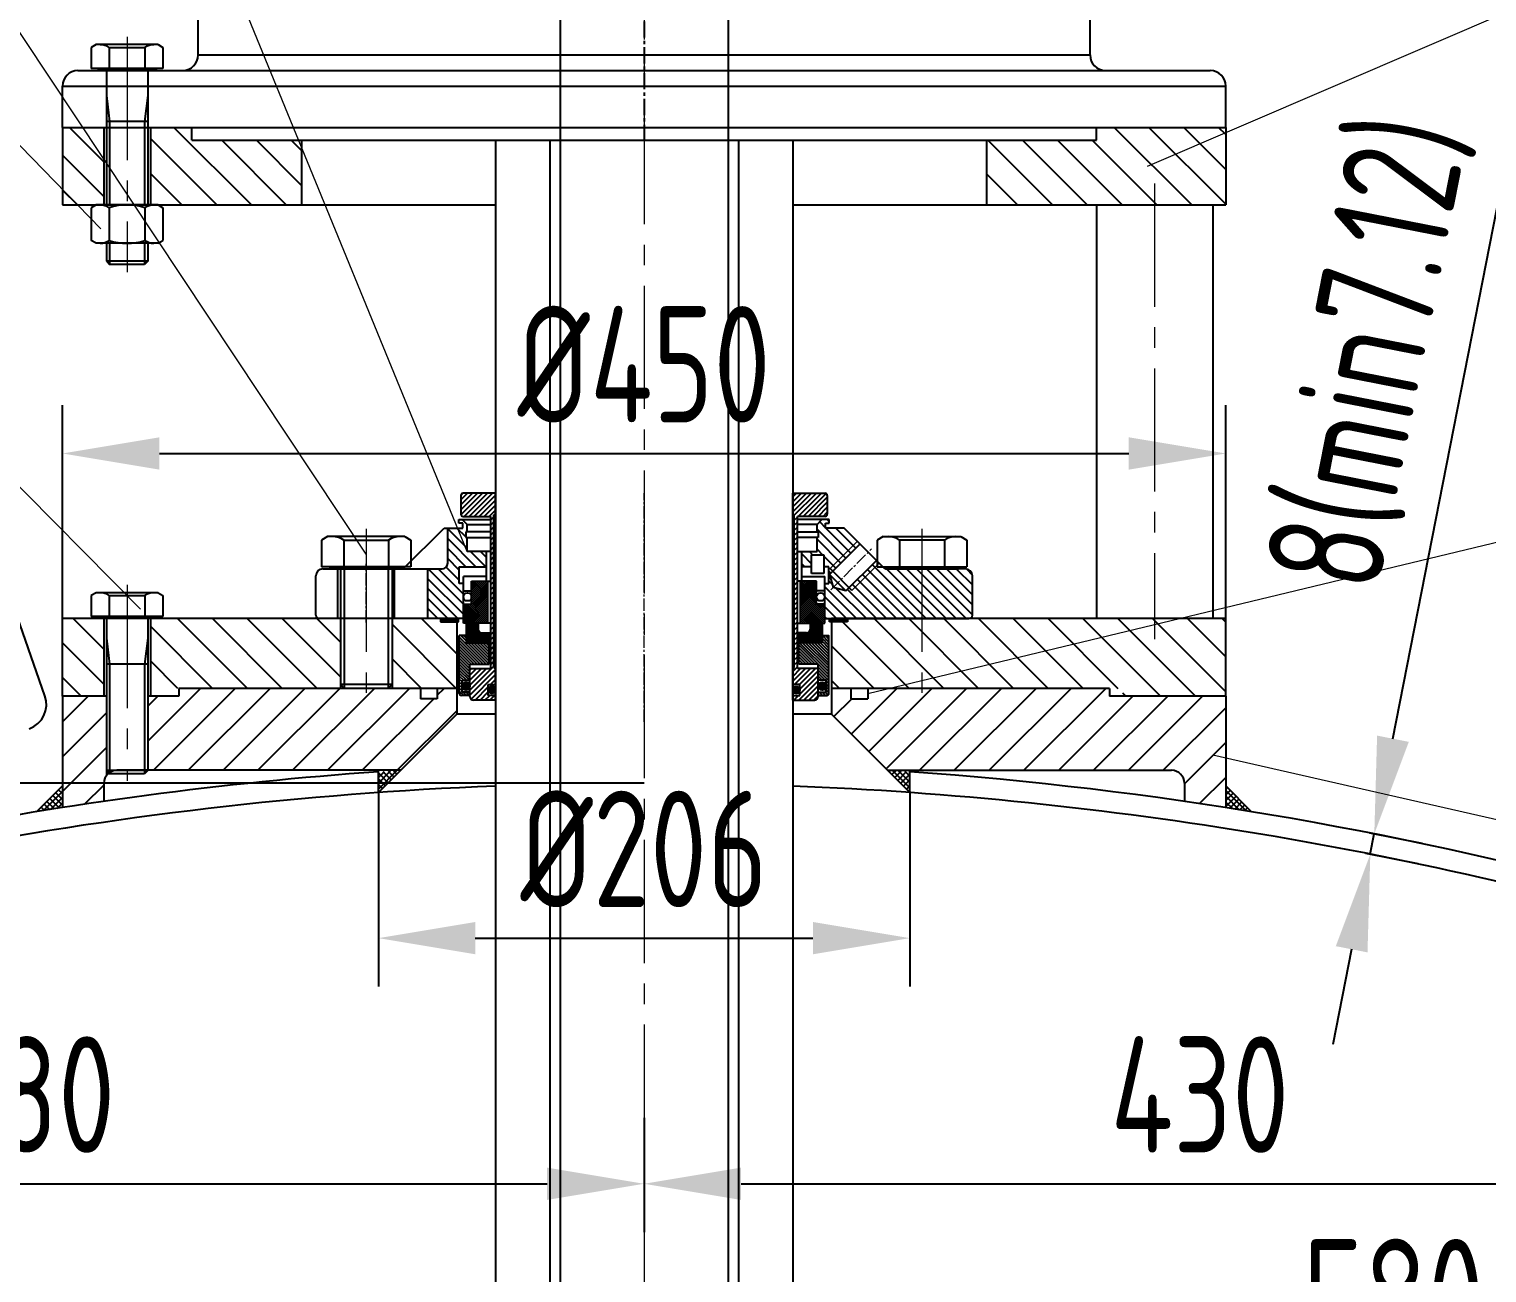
# Model space of a CAD drawing. Header units: inches. Extents: x -375 to 8535, y -477 to 12465.
# Drawn here: x 1586 to 2150, y 10341 to 10822 of the extents above; entities that cross this region are included whole.
import ezdxf

# ---------------------------------------------------------------- set-up
doc = ezdxf.new("R2010")
doc.units = ezdxf.units.IN
doc.header["$LTSCALE"] = 5
doc.linetypes.add('CENTER', pattern=[2, 1.25, -0.25, 0.25, -0.25])
doc.linetypes.add('CENTER2', pattern=[28.575, 19.05, -3.175, 3.175, -3.175])
for name, color, linetype in [('1轮廓实线层', 7, 'Continuous'), ('2细线层', 4, 'Continuous'), ('3尺寸线', 3, 'Continuous'), ('5剖面线层', 2, 'Continuous'), ('6文字层', 3, 'Continuous')]:
    doc.layers.add(name, color=color, linetype=linetype)
for name, color, linetype, lineweight in [('图层1', 1, 'CENTER2', 13), ('图层4', 3, 'Continuous', 13), ('图层5', 4, 'Continuous', 15)]:
    doc.layers.add(name, color=color, linetype=linetype, lineweight=lineweight)
doc.styles.add('HC_TEXTSTYLE', font='isocp', dxfattribs={"width": 0.667, "bigfont": 'hzfs'})
doc.styles.add('PC_TEXTSTYLE', font='isocp.shx', dxfattribs={"width": 0.8, "bigfont": 'hzfs.shx'})
doc.dimstyles.new('TH_GBDIM', dxfattribs={"dimscale": 15, "dimtxt": 3, "dimasz": 2.5, "dimexe": 1.25, "dimexo": 0, "dimgap": 0.8, "dimtad": 1, "dimdec": 0, "dimzin": 0, "dimdsep": 46, "dimtxsty": 'PC_TEXTSTYLE', "dimcen": 2.5, "dimclrd": 256, "dimclre": 256, "dimclrt": 3, "dimadec": 0, "dimazin": 0, "dimtfac": 0.714286, "dimtdec": 0, "dimtmove": 0, "dimatfit": 3, "dimfxl": 0, "dimtzin": 0, "dimlwd": -1, "dimlwe": -1, "dimarcsym": 0})
pattern_1 = [(135, (-22.138, 1186.929), (-6.735192, -6.735192), [])]
pattern_2 = [(45, (-22.1376, 1186.9291), (-1.12253202, 1.12253202), []), (135, (-22.1376, 1186.9291), (-1.12253202, -1.12253202), [])]

# ---------------------------------------------------------------- blocks, each defined once
blk = doc.blocks.new('*D1691')
at = {"layer": '1轮廓实线层', "color": 3}
for p, q in [((1824.2, 10530.07), (740.36, 10530.07)), ((759.11, 10492.57), (759.11, 10286.6)), ((1091.2, 10249.1), (740.36, 10249.1))]:
    blk.add_line(p, q, dxfattribs=at)
for points in [[(765.36, 10492.57), (752.86, 10492.57), (759.11, 10530.07)], [(752.86, 10286.6), (765.36, 10286.6), (759.11, 10249.1)]]:
    blk.add_solid(points, dxfattribs=at)
at = {"layer": 'Defpoints', "color": 0}
for p in [(1824.2, 10530.07), (759.11, 10249.1), (1091.2, 10249.1)]:
    blk.add_point(p, dxfattribs=at)
at = {"layer": '1轮廓实线层', "color": 3, "insert": (724.61, 10389.58), "char_height": 45, "attachment_point": 5, "rotation": 90, "style": 'PC_TEXTSTYLE'}
blk.add_mtext('281', dxfattribs=at)
blk = doc.blocks.new('*D1701')
at = {"layer": '2细线层', "color": 3}
for p, q in [((1344.2, 10434.22), (1344.2, 10356.34)), ((1824.2, 10400.65), (1824.2, 10356.34)), ((1381.7, 10375.09), (1786.7, 10375.09))]:
    blk.add_line(p, q, dxfattribs=at)
for points in [[(1381.7, 10381.34), (1381.7, 10368.84), (1344.2, 10375.09)], [(1786.7, 10368.84), (1786.7, 10381.34), (1824.2, 10375.09)]]:
    blk.add_solid(points, dxfattribs=at)
at = {"layer": 'Defpoints', "color": 0}
for p in [(1344.2, 10434.22), (1824.2, 10400.65), (1824.2, 10375.09)]:
    blk.add_point(p, dxfattribs=at)
at = {"layer": '2细线层', "color": 3, "insert": (1584.2, 10409.59), "char_height": 45, "attachment_point": 5, "style": 'PC_TEXTSTYLE'}
blk.add_mtext('480', dxfattribs=at)
blk = doc.blocks.new('*D1716')
at = {"layer": '1轮廓实线层', "color": 3}
for p, q in [((1721.41, 10526.42), (1721.41, 10451.36)), ((1926.99, 10526.42), (1926.99, 10451.36)), ((1758.91, 10470.11), (1889.49, 10470.11))]:
    blk.add_line(p, q, dxfattribs=at)
for points in [[(1758.91, 10476.36), (1758.91, 10463.86), (1721.41, 10470.11)], [(1889.49, 10463.86), (1889.49, 10476.36), (1926.99, 10470.11)]]:
    blk.add_solid(points, dxfattribs=at)
at = {"layer": 'Defpoints', "color": 0}
for p in [(1721.41, 10526.42), (1926.99, 10526.42), (1926.99, 10470.11)]:
    blk.add_point(p, dxfattribs=at)
at = {"layer": '1轮廓实线层', "color": 3, "insert": (1824.2, 10504.61), "char_height": 45, "attachment_point": 5, "style": 'PC_TEXTSTYLE'}
blk.add_mtext('%%C206', dxfattribs=at)
blk = doc.blocks.new('*D1717')
at = {"layer": '1轮廓实线层', "color": 3}
for p, q in [((1599.2, 10593.72), (1599.2, 10676.33)), ((2049.2, 10593.72), (2049.2, 10676.33)), ((1636.7, 10657.58), (2011.7, 10657.58))]:
    blk.add_line(p, q, dxfattribs=at)
for points in [[(1636.7, 10663.83), (1636.7, 10651.33), (1599.2, 10657.58)], [(2011.7, 10651.33), (2011.7, 10663.83), (2049.2, 10657.58)]]:
    blk.add_solid(points, dxfattribs=at)
at = {"layer": 'Defpoints', "color": 0}
for p in [(2049.2, 10657.58), (1599.2, 10593.72), (2049.2, 10593.72)]:
    blk.add_point(p, dxfattribs=at)
at = {"layer": '1轮廓实线层', "color": 3, "insert": (1824.2, 10692.08), "char_height": 45, "attachment_point": 5, "style": 'PC_TEXTSTYLE'}
blk.add_mtext('%%C450', dxfattribs=at)
blk = doc.blocks.new('*D1728')
at = {"layer": '1轮廓实线层', "color": 3}
for p, q in [((1824.2, 11560.72), (2945.1, 11560.72)), ((2926.35, 11523.22), (2926.35, 6264.8)), ((2687.2, 6227.3), (2945.1, 6227.3))]:
    blk.add_line(p, q, dxfattribs=at)
for points in [[(2932.6, 11523.22), (2920.1, 11523.22), (2926.35, 11560.72)], [(2920.1, 6264.8), (2932.6, 6264.8), (2926.35, 6227.3)]]:
    blk.add_solid(points, dxfattribs=at)
at = {"layer": 'Defpoints', "color": 0}
for p in [(1824.2, 11560.72), (2687.2, 6227.3), (2926.35, 6227.3)]:
    blk.add_point(p, dxfattribs=at)
at = {"layer": '1轮廓实线层', "color": 3, "insert": (2896.35, 8762.47), "char_height": 45, "attachment_point": 5, "rotation": 90, "style": 'PC_TEXTSTYLE'}
blk.add_mtext('～5335', dxfattribs=at)
blk = doc.blocks.new('*D1741')
at = {"layer": '1轮廓实线层', "color": 3}
for p, q in [((1824.2, 10307.16), (1824.2, 10277.97)), ((2404.2, 10307.16), (2404.2, 10277.97)), ((1861.7, 10296.72), (2366.7, 10296.72))]:
    blk.add_line(p, q, dxfattribs=at)
for points in [[(1861.7, 10302.97), (1861.7, 10290.47), (1824.2, 10296.72)], [(2366.7, 10290.47), (2366.7, 10302.97), (2404.2, 10296.72)]]:
    blk.add_solid(points, dxfattribs=at)
at = {"layer": 'Defpoints', "color": 0}
for p in [(1824.2, 10307.16), (2404.2, 10307.16), (2404.2, 10296.72)]:
    blk.add_point(p, dxfattribs=at)
at = {"layer": '1轮廓实线层', "color": 3, "insert": (2114.2, 10331.22), "char_height": 45, "attachment_point": 5, "style": 'PC_TEXTSTYLE'}
blk.add_mtext('580', dxfattribs=at)
blk = doc.blocks.new('*D1742')
at = {"layer": '1轮廓实线层', "color": 3}
for p, q in [((1824.2, 10400.65), (1824.2, 10356.34)), ((2254.2, 10388.3), (2254.2, 10356.34)), ((1861.7, 10375.09), (2216.7, 10375.09))]:
    blk.add_line(p, q, dxfattribs=at)
for points in [[(1861.7, 10381.34), (1861.7, 10368.84), (1824.2, 10375.09)], [(2216.7, 10368.84), (2216.7, 10381.34), (2254.2, 10375.09)]]:
    blk.add_solid(points, dxfattribs=at)
at = {"layer": 'Defpoints', "color": 0}
for p in [(1824.2, 10400.65), (2254.2, 10388.3), (2254.2, 10375.09)]:
    blk.add_point(p, dxfattribs=at)
at = {"layer": '1轮廓实线层', "color": 3, "insert": (2039.2, 10409.59), "char_height": 45, "attachment_point": 5, "style": 'PC_TEXTSTYLE'}
blk.add_mtext('430', dxfattribs=at)
blk = doc.blocks.new('115')
at = {"layer": '3尺寸线'}
h = blk.add_hatch(dxfattribs=at)
h.set_pattern_fill('ANSI37', color=256, scale=0.099267, angle=180, style=0)
h.set_pattern_definition([(135, (37826.48268, -4986.25398), (0.2228607343, 0.2228607343), []), (45, (37826.48268, -4986.25398), (0.2228607343, -0.2228607343), [])])
h.paths.add_polyline_path([(-9594.53, 5632.5, -1), (-9591.46, 5632.5, -1)])
h = blk.add_hatch(dxfattribs=at)
h.set_pattern_fill('ANSI37', color=256, scale=0.099267, style=0)
h.set_pattern_definition([(45, (-56874.66218, -4986.25398), (-0.2228607343, 0.2228607343), []), (135, (-56874.66218, -4986.25398), (-0.2228607343, -0.2228607343), [])])
h.paths.add_polyline_path([(-9453.65, 5632.5, 1), (-9456.72, 5632.5, 1)])
h = blk.add_hatch(dxfattribs=at)
h.set_pattern_fill('ANSI37', color=256, scale=0.099267, angle=180, style=0)
h.set_pattern_definition([(135, (37829.16338, -4986.25398), (0.2228607343, 0.2228607343), []), (45, (37829.16338, -4986.25398), (0.2228607343, -0.2228607343), [])])
h.paths.add_polyline_path([(-9584.36, 5631.03, -1), (-9581.59, 5631.03, -1)])
h = blk.add_hatch(dxfattribs=at)
h.set_pattern_fill('ANSI37', color=256, scale=0.099267, style=0)
h.set_pattern_definition([(45, (-56877.34288, -4986.25398), (-0.2228607343, 0.2228607343), []), (135, (-56877.34288, -4986.25398), (-0.2228607343, -0.2228607343), [])])
h.paths.add_polyline_path([(-9463.82, 5631.03, 1), (-9466.59, 5631.03, 1)])
at = {"layer": '5剖面线层'}
h = blk.add_hatch(dxfattribs=at)
h.set_pattern_fill('ANSI31', color=256, scale=0.4293, style=0)
h.paths.add_polyline_path([(-9581.59, 5707.12), (-9594.12, 5707.12, 0.414214), (-9594.94, 5706.3), (-9594.94, 5698.97, 0.414214), (-9594.12, 5698.15), (-9583.39, 5698.15), (-9583.39, 5696.91), (-9583.39, 5695.03), (-9583.39, 5692.15), (-9583.39, 5689.95), (-9583.39, 5684.54), (-9583.39, 5673.13), (-9583.39, 5656.89), (-9583.39, 5653.15), (-9583.39, 5649.32), (-9583.39, 5639.27), (-9591.46, 5639.27), (-9591.46, 5634.77), (-9591.46, 5632.5), (-9591.46, 5630.23), (-9591.46, 5628.89), (-9591.46, 5628.49, 0.414214), (-9590.09, 5627.12), (-9581.59, 5627.12), (-9581.59, 5628.93), (-9584.36, 5628.93), (-9584.36, 5631.03), (-9584.36, 5633.13), (-9581.59, 5633.13), (-9581.59, 5639.33), (-9582.2, 5639.72), (-9582.2, 5698.63), (-9581.59, 5699.03)])
h.paths.add_polyline_path([(-9466.59, 5699.03), (-9465.98, 5698.63), (-9465.98, 5639.72), (-9466.59, 5639.33), (-9466.59, 5633.13), (-9463.82, 5633.13), (-9463.82, 5631.03), (-9463.82, 5628.93), (-9466.59, 5628.93), (-9466.59, 5627.12), (-9458.09, 5627.12, 0.414214), (-9456.72, 5628.49), (-9456.72, 5628.89), (-9456.72, 5630.23), (-9456.72, 5632.5), (-9456.72, 5634.77), (-9456.72, 5639.27), (-9464.79, 5639.27), (-9464.79, 5649.32), (-9464.79, 5653.15), (-9464.79, 5656.89), (-9464.79, 5673.13), (-9464.79, 5684.54), (-9464.79, 5689.95), (-9464.79, 5692.15), (-9464.79, 5695.03), (-9464.79, 5696.91), (-9464.79, 5698.15), (-9454.06, 5698.15, 0.414214), (-9453.24, 5698.97), (-9453.24, 5706.3, 0.414214), (-9454.06, 5707.12), (-9466.59, 5707.12)])
h = blk.add_hatch(dxfattribs=at)
h.set_pattern_fill('ANSI31', color=256, scale=0.8587, angle=90, style=0)
h.paths.add_polyline_path([(-9592.58, 5693.67), (-9594.27, 5693.67), (-9600.07, 5693.67), (-9600.07, 5680.06, -0.414214), (-9602.26, 5677.87), (-9607.72, 5677.87), (-9607.72, 5658.64), (-9602.8, 5658.64), (-9595.87, 5658.64), (-9593.98, 5658.64), (-9593.98, 5664.27), (-9593.98, 5667.01), (-9593.98, 5669.36), (-9593.98, 5672.26), (-9595.59, 5672.26), (-9595.59, 5678.65), (-9585.11, 5678.65), (-9585.11, 5684.54), (-9592.58, 5684.54), (-9592.58, 5689.95), (-9593.02, 5689.95), (-9593.02, 5692.15), (-9592.58, 5692.15)])
h.paths.add_polyline_path([(-9398.46, 5658.64, 0.414214), (-9397.09, 5660.01), (-9397.09, 5675.13, 0.414214), (-9399.83, 5677.87), (-9430.91, 5677.87), (-9433.13, 5680.09), (-9443.68, 5669.55), (-9444.73, 5670.6), (-9446, 5669.32), (-9451.01, 5670.66), (-9452.36, 5675.67), (-9451.08, 5676.95), (-9452.13, 5678), (-9441.59, 5688.55), (-9446.71, 5693.67), (-9453.91, 5693.67), (-9453.91, 5695.57), (-9452.47, 5695.57), (-9452.47, 5696.91), (-9455.29, 5696.91), (-9457.17, 5695.03), (-9457.17, 5692.15), (-9456.73, 5692.15), (-9456.73, 5689.95), (-9457.17, 5689.95), (-9457.17, 5684.54), (-9463.07, 5684.54), (-9463.07, 5678.65), (-9459.27, 5678.65), (-9459.27, 5683.35), (-9454.5, 5683.35), (-9454.5, 5678.65), (-9452.59, 5678.65), (-9452.59, 5672.26), (-9454.2, 5672.26), (-9454.2, 5669.36), (-9454.2, 5667.01), (-9454.2, 5664.27), (-9454.2, 5658.64), (-9452.31, 5658.64), (-9445.38, 5658.64)])
h.paths.add_polyline_path([(-9444.73, 5670.6), (-9443.68, 5669.55), (-9433.13, 5680.09), (-9434.18, 5681.14)])
h.paths.add_polyline_path([(-9441.59, 5688.55), (-9452.13, 5678), (-9451.08, 5676.95), (-9440.54, 5687.5)])
h = blk.add_hatch(dxfattribs=at)
h.set_pattern_fill('ANSI31', color=256, scale=0.2576, angle=90, style=0)
h.paths.add_polyline_path([(-9594.53, 5632.5), (-9594.53, 5634.77), (-9591.46, 5634.77), (-9591.46, 5639.27), (-9591.46, 5641.03), (-9583.98, 5641.03), (-9583.98, 5649.32), (-9592.98, 5649.32), (-9592.98, 5652.05), (-9595.59, 5652.05), (-9595.59, 5629.71, 0.414214), (-9594.77, 5628.89), (-9591.46, 5628.89), (-9591.46, 5630.23), (-9594.53, 5630.23)])
h.paths.add_polyline_path([(-9456.72, 5628.89), (-9453.41, 5628.89, 0.414214), (-9452.59, 5629.71), (-9452.59, 5652.05), (-9455.2, 5652.05), (-9455.2, 5649.32), (-9464.2, 5649.32), (-9464.2, 5641.03), (-9456.72, 5641.03), (-9456.72, 5639.27), (-9456.72, 5634.77), (-9453.65, 5634.77), (-9453.65, 5632.5), (-9453.65, 5630.23), (-9456.72, 5630.23)])
at = {"layer": '图层4', "ltscale": 0.5}
h = blk.add_hatch(dxfattribs=at)
h.set_pattern_fill('ANSI37', color=256, scale=0.171732, angle=180, style=0)
h.set_pattern_definition([(135, (5310.6763, 2046.23396), (0.38554907, 0.38554907), []), (45, (5310.6763, 2046.23396), (0.38554907, -0.38554907), [])])
h.paths.add_polyline_path([(-9585.11, 5673.13), (-9590.84, 5673.13), (-9590.84, 5669.36), (-9590.84, 5667.01), (-9590.84, 5664.27), (-9593.98, 5664.27), (-9593.98, 5658.64), (-9593.98, 5656.89), (-9592.98, 5656.89), (-9588.31, 5656.89), (-9584.55, 5656.89), (-9584.55, 5673.13)])
h.paths.add_polyline_path([(-9457.34, 5667.01), (-9457.34, 5669.36), (-9457.34, 5673.13), (-9463.07, 5673.13), (-9463.63, 5673.13), (-9463.63, 5656.89), (-9459.87, 5656.89), (-9455.2, 5656.89), (-9454.2, 5656.89), (-9454.2, 5658.64), (-9454.2, 5664.27), (-9457.34, 5664.27)])
h = blk.add_hatch(dxfattribs=at)
h.set_pattern_fill('ANSI37', color=256, scale=0.099267, angle=180, style=0)
h.set_pattern_definition([(135, (7273.06774, 1457.97646), (0.2228607343, 0.2228607343), []), (45, (7273.06774, 1457.97646), (0.2228607343, -0.2228607343), [])])
h.paths.add_polyline_path([(-9602.8, 5658.64), (-9602.8, 5657.33), (-9595.87, 5657.33), (-9595.87, 5658.64)])
h = blk.add_hatch(dxfattribs=at)
h.set_pattern_fill('ANSI37', color=256, scale=0.099267, style=0)
h.set_pattern_definition([(45, (-26321.24724, 1457.97646), (-0.2228607343, 0.2228607343), []), (135, (-26321.24724, 1457.97646), (-0.2228607343, -0.2228607343), [])])
h.paths.add_polyline_path([(-9452.31, 5658.64), (-9452.31, 5657.33), (-9445.38, 5657.33), (-9445.38, 5658.64)])
at = {"layer": '图层5', "ltscale": 0.5}
h = blk.add_hatch(dxfattribs=at)
h.set_pattern_fill('ANSI37', color=256, scale=0.085866, angle=180, style=0)
h.set_pattern_definition([(135, (5310.6763, 2046.23396), (0.192774535, 0.192774535), []), (45, (5310.6763, 2046.23396), (0.192774535, -0.192774535), [])])
h.paths.add_polyline_path([(-9592.98, 5656.89), (-9592.98, 5652.05), (-9592.98, 5649.32), (-9583.98, 5649.32), (-9583.39, 5649.32), (-9583.39, 5653.15), (-9586.94, 5653.15, -0.414214), (-9588.31, 5654.52), (-9588.31, 5656.89)])
h.paths.add_polyline_path([(-9464.2, 5649.32), (-9455.2, 5649.32), (-9455.2, 5652.05), (-9455.2, 5656.89), (-9459.87, 5656.89), (-9459.87, 5654.52, -0.414214), (-9461.24, 5653.15), (-9464.79, 5653.15), (-9464.79, 5649.32)])
at = {"ltscale": 0.5}
for p, q in [((-9581.59, 5707.12), (-9594.12, 5707.12)), ((-9581.59, 5627.12), (-9581.59, 5707.12)), ((-9466.59, 5707.12), (-9454.06, 5707.12)), ((-9466.59, 5627.12), (-9466.59, 5707.12)), ((-9594.94, 5706.3), (-9594.94, 5698.97)), ((-9453.24, 5706.3), (-9453.24, 5698.97)), ((-9595.71, 5696.91), (-9583.39, 5696.91)), ((-9595.71, 5695.57), (-9595.71, 5696.91)), ((-9594.27, 5695.57), (-9595.71, 5695.57)), ((-9592.58, 5695.03), (-9594.46, 5696.91)), ((-9594.27, 5693.67), (-9594.27, 5695.57)), ((-9594.12, 5698.15), (-9583.39, 5698.15)), ((-9583.39, 5639.27), (-9583.39, 5698.15)), ((-9582.2, 5698.63), (-9581.59, 5699.03)), ((-9582.2, 5639.72), (-9582.2, 5698.63)), ((-9465.98, 5698.63), (-9466.59, 5699.03)), ((-9465.98, 5639.72), (-9465.98, 5698.63)), ((-9464.79, 5639.27), (-9464.79, 5698.15)), ((-9454.06, 5698.15), (-9464.79, 5698.15)), ((-9452.47, 5696.91), (-9464.79, 5696.91)), ((-9457.17, 5695.03), (-9455.29, 5696.91)), ((-9453.91, 5695.57), (-9452.47, 5695.57)), ((-9453.91, 5693.67), (-9453.91, 5695.57)), ((-9452.47, 5695.57), (-9452.47, 5696.91)), ((-9617.27, 5677.87), (-9601.47, 5693.67)), ((-9601.47, 5693.67), (-9594.27, 5693.67)), ((-9593.02, 5692.15), (-9593.02, 5689.95)), ((-9583.39, 5692.15), (-9593.02, 5692.15)), ((-9593.02, 5689.95), (-9583.39, 5689.95)), ((-9592.58, 5695.03), (-9583.39, 5695.03)), ((-9592.58, 5692.15), (-9592.58, 5695.03)), ((-9592.58, 5684.54), (-9592.58, 5689.95)), ((-9457.17, 5695.03), (-9464.79, 5695.03)), ((-9464.79, 5692.15), (-9456.73, 5692.15)), ((-9456.73, 5689.95), (-9464.79, 5689.95)), ((-9457.17, 5692.15), (-9457.17, 5695.03)), ((-9457.17, 5684.54), (-9457.17, 5689.95)), ((-9456.73, 5692.15), (-9456.73, 5689.95)), ((-9446.71, 5693.67), (-9453.91, 5693.67)), ((-9430.91, 5677.87), (-9446.71, 5693.67)), ((-9583.39, 5684.54), (-9592.58, 5684.54)), ((-9585.11, 5673.13), (-9585.11, 5684.54)), ((-9464.79, 5684.54), (-9457.17, 5684.54)), ((-9463.07, 5673.13), (-9463.07, 5684.54)), ((-9452.36, 5675.67), (-9440.54, 5687.5)), ((-9595.59, 5678.65), (-9585.11, 5678.65)), ((-9595.59, 5672.26), (-9595.59, 5678.65)), ((-9459.27, 5678.65), (-9463.07, 5678.65)), ((-9459.27, 5683.35), (-9454.5, 5683.35)), ((-9459.27, 5676.11), (-9459.27, 5683.35)), ((-9454.5, 5683.35), (-9454.5, 5676.11)), ((-9452.59, 5678.65), (-9454.5, 5678.65)), ((-9452.59, 5672.26), (-9452.59, 5678.65)), ((-9446, 5669.32), (-9434.18, 5681.14)), ((-9651.09, 5660.01), (-9651.09, 5675.13)), ((-9648.35, 5677.87), (-9602.26, 5677.87)), ((-9642.59, 5658.64), (-9642.59, 5677.87)), ((-9620.59, 5658.64), (-9620.59, 5677.87)), ((-9607.72, 5658.64), (-9607.72, 5677.87)), ((-9585.11, 5674.91), (-9593.98, 5674.91)), ((-9593.98, 5656.89), (-9593.98, 5674.91)), ((-9590.84, 5673.13), (-9583.39, 5673.13)), ((-9590.84, 5664.27), (-9590.84, 5673.13)), ((-9584.55, 5656.89), (-9584.55, 5673.13)), ((-9457.34, 5673.13), (-9464.79, 5673.13)), ((-9463.63, 5656.89), (-9463.63, 5673.13)), ((-9463.07, 5674.91), (-9454.2, 5674.91)), ((-9454.5, 5676.11), (-9459.27, 5676.11)), ((-9457.34, 5664.27), (-9457.34, 5673.13)), ((-9454.2, 5656.89), (-9454.2, 5674.91)), ((-9452.36, 5675.67), (-9451.01, 5670.66)), ((-9446, 5669.32), (-9452.36, 5675.67)), ((-9443.68, 5669.55), (-9452.13, 5678)), ((-9399.83, 5677.87), (-9430.91, 5677.87)), ((-9397.09, 5660.01), (-9397.09, 5675.13)), ((-9593.98, 5672.26), (-9595.59, 5672.26)), ((-9593.98, 5669.36), (-9590.84, 5669.36)), ((-9454.2, 5669.36), (-9457.34, 5669.36)), ((-9454.2, 5672.26), (-9452.59, 5672.26)), ((-9446, 5669.32), (-9451.01, 5670.66)), ((-9593.98, 5664.27), (-9590.84, 5664.27)), ((-9454.2, 5664.27), (-9457.34, 5664.27)), ((-9593.98, 5658.64), (-9649.72, 5658.64)), ((-9602.8, 5658.64), (-9602.8, 5657.33)), ((-9602.8, 5657.33), (-9595.87, 5657.33)), ((-9595.87, 5657.33), (-9595.87, 5658.64)), ((-9583.39, 5656.89), (-9593.98, 5656.89)), ((-9592.98, 5656.89), (-9592.98, 5649.32)), ((-9588.31, 5656.89), (-9588.31, 5654.52)), ((-9464.79, 5656.89), (-9454.2, 5656.89)), ((-9459.87, 5656.89), (-9459.87, 5654.52)), ((-9455.2, 5656.89), (-9455.2, 5649.32)), ((-9454.2, 5658.64), (-9398.46, 5658.64)), ((-9452.31, 5657.33), (-9452.31, 5658.64)), ((-9445.38, 5657.33), (-9452.31, 5657.33)), ((-9445.38, 5658.64), (-9445.38, 5657.33)), ((-9592.98, 5652.05), (-9595.59, 5652.05)), ((-9595.59, 5629.71), (-9595.59, 5652.05)), ((-9586.94, 5653.15), (-9583.39, 5653.15)), ((-9461.24, 5653.15), (-9464.79, 5653.15)), ((-9455.2, 5652.05), (-9452.59, 5652.05)), ((-9452.59, 5629.71), (-9452.59, 5652.05)), ((-9592.98, 5649.32), (-9583.39, 5649.32)), ((-9583.98, 5641.03), (-9583.98, 5649.32)), ((-9455.2, 5649.32), (-9464.79, 5649.32)), ((-9464.2, 5641.03), (-9464.2, 5649.32)), ((-9591.46, 5641.03), (-9583.98, 5641.03)), ((-9591.46, 5639.27), (-9591.46, 5641.03)), ((-9591.46, 5639.27), (-9583.39, 5639.27)), ((-9591.46, 5628.49), (-9591.46, 5639.27)), ((-9582.2, 5639.72), (-9581.59, 5639.33)), ((-9465.98, 5639.72), (-9466.59, 5639.33)), ((-9456.72, 5639.27), (-9464.79, 5639.27)), ((-9456.72, 5641.03), (-9464.2, 5641.03)), ((-9456.72, 5639.27), (-9456.72, 5641.03)), ((-9456.72, 5628.49), (-9456.72, 5639.27)), ((-9594.53, 5634.77), (-9591.46, 5634.77)), ((-9594.53, 5630.23), (-9594.53, 5634.77)), ((-9453.65, 5634.77), (-9456.72, 5634.77)), ((-9453.65, 5630.23), (-9453.65, 5634.77)), ((-9591.46, 5628.89), (-9594.77, 5628.89)), ((-9591.46, 5630.23), (-9594.53, 5630.23)), ((-9584.36, 5633.13), (-9581.59, 5633.13)), ((-9584.36, 5628.93), (-9584.36, 5633.13)), ((-9581.59, 5628.93), (-9584.36, 5628.93)), ((-9463.82, 5633.13), (-9466.59, 5633.13)), ((-9466.59, 5628.93), (-9463.82, 5628.93)), ((-9463.82, 5628.93), (-9463.82, 5633.13)), ((-9456.72, 5630.23), (-9453.65, 5630.23)), ((-9456.72, 5628.89), (-9453.41, 5628.89)), ((-9581.59, 5627.12), (-9590.09, 5627.12)), ((-9466.59, 5627.12), (-9458.09, 5627.12))]:
    blk.add_line(p, q, dxfattribs=at)
blk.add_line((-9600.07, 5680.06), (-9600.07, 5693.67))
for centre, radius in [((-9592.41, 5667.01), 1.57), ((-9455.77, 5667.01), 1.57), ((-9592.99, 5632.5), 1.54), ((-9455.19, 5632.5), 1.54), ((-9582.98, 5631.03), 1.39), ((-9465.2, 5631.03), 1.39)]:
    blk.add_circle(centre, radius, dxfattribs=at)
for centre, radius, start, end in [((-9594.12, 5706.3), 0.822, 90, 180), ((-9454.06, 5706.3), 0.822, 0, 90), ((-9594.12, 5698.97), 0.822, 180, 270), ((-9454.06, 5698.97), 0.822, 270, 0), ((-9648.35, 5675.13), 2.74, 90, 180), ((-9399.83, 5675.13), 2.74, 0, 90), ((-9649.72, 5660.01), 1.37, 180, 270), ((-9398.46, 5660.01), 1.37, 270, 0), ((-9586.94, 5654.52), 1.37, 180, 270), ((-9461.24, 5654.52), 1.37, 270, 0), ((-9594.77, 5629.71), 0.822, 180, 270), ((-9590.09, 5628.49), 1.37, 180, 270), ((-9458.09, 5628.49), 1.37, 270, 0), ((-9453.41, 5629.71), 0.822, 270, 0)]:
    blk.add_arc(centre, radius, start, end, dxfattribs=at)
blk.add_arc((-9602.26, 5680.06), 2.19, 270, 0)
at = {"layer": '图层1', "ltscale": 0.05}
for p, q in [((-9524.09, 5618.73), (-9524.09, 5707.12)), ((-9451.89, 5669.79), (-9436.06, 5685.61)), ((-9631.59, 5657.12), (-9631.59, 5679.8))]:
    blk.add_line(p, q, dxfattribs=at)
at = {"layer": '图层4', "lineweight": 13}
for p, q in [((-9452.13, 5678), (-9441.59, 5688.55)), ((-9443.68, 5669.55), (-9433.13, 5680.09))]:
    blk.add_line(p, q, dxfattribs=at)
blk = doc.blocks.new('7.5KW-11KW')
at = {"color": 1, "linetype": 'CENTER'}
blk.add_line((-12856.14, 5480.08), (-12856.14, 5404.08), dxfattribs=at)
for p, q in [((-13028.64, 5437.08), (-13028.64, 5459.69)), ((-12683.64, 5437.08), (-12683.64, 5459.69)), ((-13028.64, 5437.08), (-12683.64, 5437.08)), ((-13075.14, 5431.08), (-12637.14, 5431.08)), ((-13081.14, 5425.08), (-12631.14, 5425.08)), ((-13081.14, 5409.08), (-13081.14, 5425.08)), ((-12631.14, 5409.08), (-12631.14, 5425.08)), ((-13081.14, 5409.08), (-12631.14, 5409.08)), ((-13031.14, 5404.08), (-13031.14, 5409.08)), ((-12681.14, 5404.08), (-12681.14, 5409.08)), ((-13031.14, 5404.08), (-12681.14, 5404.08))]:
    blk.add_line(p, q)
for centre, start, end in [((-13034.64, 5437.08), 270.2599, 0), ((-12677.64, 5437.08), 180, 269.7401), ((-13075.14, 5425.08), 90, 180), ((-12637.14, 5425.08), 0, 90)]:
    blk.add_arc(centre, 6, start, end)
blk = doc.blocks.new('*D1964')
at = {"layer": '6文字层'}
for p, q in [((2113.88, 10547.25), (2162.44, 10794.82)), ((2104.81, 10510.81), (2125.07, 10506.84)), ((2105.13, 10502.6), (2106.67, 10510.45)), ((2103.27, 10502.96), (2123.53, 10498.99)), ((2097.91, 10465.8), (2090.69, 10429))]:
    blk.add_line(p, q, dxfattribs=at)
for points in [[(2107.75, 10548.45), (2120.02, 10546.04), (2106.67, 10510.45)], [(2104.04, 10464.6), (2091.78, 10467), (2105.13, 10502.6)]]:
    blk.add_solid(points, dxfattribs=at)
at = {"layer": 'Defpoints', "color": 0}
for p in [(2104.81, 10510.81), (2106.67, 10510.45), (2103.27, 10502.96)]:
    blk.add_point(p, dxfattribs=at)
at = {"layer": '6文字层', "color": 3, "insert": (2105.71, 10696.5), "char_height": 45, "attachment_point": 5, "rotation": 78.9032, "style": 'PC_TEXTSTYLE'}
blk.add_mtext('8(min7.12)', dxfattribs=at)

msp = doc.modelspace()

# ---------------------------------------------------------------- hatches: boundary and pattern name
at = {"layer": '5剖面线层'}
h = msp.add_hatch(dxfattribs=at)
h.set_pattern_fill('ANSI31', color=256, scale=3, angle=90, style=0)
h.set_pattern_definition(pattern_1)
h.paths.add_polyline_path([(1615.2, 10783.72), (1599.2, 10783.72), (1599.2, 10753.72), (1612.2, 10753.72), (1615.2, 10753.72)])
h.paths.add_polyline_path([(1649.2, 10778.72), (1649.2, 10783.72), (1633.2, 10783.72), (1633.2, 10753.72), (1636.2, 10753.72), (1691.7, 10753.72), (1691.7, 10778.72)])
h.paths.add_polyline_path([(1956.7, 10753.72), (1996.7, 10753.72), (2019.2, 10753.72), (2041.7, 10753.72), (2049.2, 10753.72), (2049.2, 10783.72), (1999.2, 10783.72), (1999.2, 10778.72), (1956.7, 10778.72)])
h = msp.add_hatch(dxfattribs=at)
h.set_pattern_fill('ANSI31', color=256, scale=3, angle=90, style=0)
h.set_pattern_definition(pattern_1)
h.paths.add_polyline_path([(1639.2, 10563.72), (1639.2, 10566.72), (1706.7, 10566.72), (1706.7, 10568.22), (1706.7, 10593.72), (1705.7, 10593.72), (1698.57, 10593.72), (1635.45, 10593.72), (1633.2, 10593.72), (1633.2, 10563.72)])
h.paths.add_polyline_path([(1615.2, 10563.72), (1615.2, 10593.72), (1612.95, 10593.72), (1599.2, 10593.72), (1599.2, 10563.72)])
h.paths.add_polyline_path([(1745.49, 10592.4), (1745.49, 10593.72), (1740.57, 10593.72), (1727.7, 10593.72), (1726.7, 10593.72), (1726.7, 10568.22), (1726.7, 10566.72), (1737.7, 10566.72), (1744.2, 10566.72), (1751.7, 10566.72), (1751.7, 10592.4)])
h.paths.add_polyline_path([(1896.7, 10566.72), (1904.2, 10566.72), (1910.7, 10566.72), (1931.7, 10566.72), (1931.7, 10593.72), (1902.91, 10593.72), (1902.91, 10592.4), (1896.7, 10592.4)])
h.paths.add_polyline_path([(1949.83, 10593.72), (1931.7, 10593.72), (1931.7, 10566.72), (2009.2, 10566.72), (2009.2, 10563.72), (2049.2, 10563.72), (2049.2, 10593.72), (2041.7, 10593.72), (2019.2, 10593.72), (1996.7, 10593.72)])
h = msp.add_hatch(dxfattribs=at)
h.set_pattern_fill('ANSI31', color=256, scale=3, style=0)
h.set_pattern_definition([(45, (-22.138, 1186.929), (-6.735192, 6.735192), [])])
h.paths.add_polyline_path([(1706.7, 10566.72), (1639.2, 10566.72), (1639.2, 10563.72), (1633.2, 10563.72), (1632.2, 10563.72), (1632.2, 10535.02), (1730.01, 10535.02), (1751.7, 10556.72), (1751.7, 10566.72), (1744.2, 10566.72), (1744.2, 10562.72), (1737.7, 10562.72), (1737.7, 10566.72), (1726.7, 10566.72), (1725.2, 10566.72), (1716.7, 10566.72), (1708.2, 10566.72)])
h.paths.add_polyline_path([(1615.2, 10523.01), (1615.2, 10530.02, -0.162278), (1616.2, 10533.02), (1616.2, 10534.92), (1616.2, 10563.72), (1615.2, 10563.72), (1599.2, 10563.72), (1599.2, 10529.01), (1599.2, 10520.6, -0.002774)])
h.paths.add_polyline_path([(2028.2, 10535.02, -0.414214), (2033.2, 10530.02), (2033.2, 10523.01, -0.002774), (2049.2, 10520.6), (2049.2, 10529.01), (2049.2, 10563.72), (2009.2, 10563.72), (2009.2, 10566.72), (1931.7, 10566.72), (1910.7, 10566.72), (1910.7, 10562.72), (1904.2, 10562.72), (1904.2, 10566.72), (1896.7, 10566.72), (1896.7, 10556.72), (1918.39, 10535.02)])
h = msp.add_hatch(dxfattribs=at)
h.set_pattern_fill('ANSI37', color=256, scale=0.5, style=0)
h.set_pattern_definition(pattern_2)
h.paths.add_polyline_path([(1730.01, 10535.02, 0.001478), (1721.41, 10534.44), (1721.41, 10526.42)])
h.paths.add_polyline_path([(1926.99, 10534.44, 0.001478), (1918.39, 10535.02), (1926.99, 10526.42)])
h = msp.add_hatch(dxfattribs=at)
h.set_pattern_fill('ANSI37', color=256, scale=0.5, style=0)
h.set_pattern_definition(pattern_2)
h.paths.add_polyline_path([(1599.2, 10520.6), (1599.2, 10529.01), (1589.2, 10519.01, -0.001736)])
h.paths.add_polyline_path([(2059.2, 10519.01), (2049.2, 10529.01), (2049.2, 10520.6, -0.001736)])

# ---------------------------------------------------------------- linework, layer by layer
for p, q in [((1791.7, 11506.07), (1791.7, 9998.78)), ((1856.7, 11506.07), (1856.7, 9998.78)), ((1599.2, 10783.72), (2049.2, 10783.72)), ((1599.2, 10783.72), (1599.2, 10753.72)), ((1615.2, 10783.72), (1615.2, 10753.72)), ((1633.2, 10783.72), (1633.2, 10753.72)), ((2049.2, 10783.72), (2049.2, 10753.72)), ((1691.7, 10778.72), (1691.7, 10753.72)), ((1766.7, 10778.72), (1766.7, 10273.72)), ((1787.7, 10778.72), (1787.7, 10163.72)), ((1860.7, 10778.72), (1860.7, 10163.72)), ((1881.7, 10778.72), (1881.7, 10113.72)), ((1956.7, 10778.72), (1956.7, 10753.72)), ((1599.2, 10753.72), (1766.7, 10753.72)), ((1881.7, 10753.72), (2049.2, 10753.72)), ((1999.2, 10753.72), (1999.2, 10593.72)), ((2044.2, 10753.72), (2044.2, 10593.72)), ((1592.44, 10563.87), (1574.24, 10615.77)), ((1751.7, 10593.72), (1599.2, 10593.72)), ((1599.2, 10563.72), (1599.2, 10593.72)), ((1615.2, 10593.72), (1615.2, 10563.72)), ((1633.2, 10593.72), (1633.2, 10563.72)), ((2049.2, 10593.72), (1896.7, 10593.72)), ((2049.2, 10563.72), (2049.2, 10593.72)), ((1616.2, 10563.72), (1599.2, 10563.72)), ((1599.2, 10563.72), (1599.2, 10520.6)), ((1631, 10563.72), (1631, 10534.22)), ((1644.2, 10563.72), (1632.2, 10563.72)), ((1751.7, 10566.72), (1644.2, 10566.72)), ((1644.2, 10566.72), (1644.2, 10563.72)), ((1737.7, 10566.72), (1737.7, 10562.72)), ((1744.2, 10562.72), (1737.7, 10562.72)), ((1744.2, 10566.72), (1744.2, 10562.72)), ((2004.2, 10566.72), (1896.7, 10566.72)), ((1904.2, 10566.72), (1904.2, 10562.72)), ((1904.2, 10562.72), (1910.7, 10562.72)), ((1910.7, 10566.72), (1910.7, 10562.72)), ((2004.2, 10566.72), (2004.2, 10563.72)), ((2049.2, 10563.72), (2004.2, 10563.72)), ((2049.2, 10563.72), (2049.2, 10520.6)), ((1751.7, 10556.72), (1721.41, 10526.42)), ((1766.7, 10556.72), (1751.7, 10556.72)), ((1896.7, 10556.72), (1881.7, 10556.72)), ((1896.7, 10556.72), (1926.99, 10526.42)), ((1589.2, 10519.01), (1599.2, 10529.01)), ((1615.2, 10530.02), (1615.2, 10523.01)), ((2033.2, 10530.02), (2033.2, 10523.01)), ((2059.2, 10519.01), (2049.2, 10529.01))]:
    msp.add_line(p, q)
for centre, radius, start, end in [((1583.01, 10560.56), 10, 289.3316, 19.3316), ((1824.2, 9080.07), 1458, 94.04287, 101.12971), ((1824.2, 9080.07), 1458, 74.92505, 85.95713), ((1824.2, 9080.07), 1450, 92.27267, 101.08414), ((1824.2, 9080.07), 1450, 73.27412, 87.72733)]:
    msp.add_arc(centre, radius, start, end)
at = {"layer": '1轮廓实线层'}
for p, q in [((1612.2, 10815.72), (1610.34, 10814.64)), ((1636.2, 10815.72), (1612.2, 10815.72)), ((1636.2, 10815.72), (1638.05, 10814.64)), ((1610.34, 10814.64), (1610.34, 10806.52)), ((1617.27, 10814.64), (1631.13, 10814.64)), ((1617.27, 10814.64), (1617.27, 10806.52)), ((1631.13, 10814.64), (1631.13, 10806.52)), ((1638.05, 10814.64), (1638.05, 10806.52)), ((1638.05, 10806.52), (1610.34, 10806.52)), ((1612.95, 10806.52), (1612.95, 10805.72)), ((1635.45, 10805.72), (1612.95, 10805.72)), ((1616.2, 10805.72), (1616.2, 10753.72)), ((1632.2, 10805.72), (1632.2, 10753.72)), ((1635.45, 10806.52), (1635.45, 10805.72)), ((1632.2, 10785.99), (1616.2, 10785.99)), ((1612.2, 10753.72), (1610.34, 10752.64)), ((1636.2, 10753.72), (1612.2, 10753.72)), ((1636.2, 10753.72), (1638.05, 10752.64)), ((1610.34, 10752.64), (1610.34, 10739.99)), ((1617.27, 10752.64), (1617.27, 10739.99)), ((1631.13, 10752.64), (1631.13, 10739.99)), ((1638.05, 10752.64), (1638.05, 10739.99)), ((1612.2, 10738.92), (1610.34, 10739.99)), ((1636.2, 10738.92), (1612.2, 10738.92)), ((1616.2, 10738.92), (1616.2, 10731.92)), ((1632.2, 10738.92), (1632.2, 10731.92)), ((1636.2, 10738.92), (1638.05, 10739.99)), ((1616.2, 10731.92), (1617.4, 10730.72)), ((1632.2, 10731.92), (1616.2, 10731.92)), ((1632.2, 10731.92), (1631, 10730.72)), ((1631, 10730.72), (1617.4, 10730.72)), ((1701.7, 10625.45), (1699.38, 10624.11)), ((1699.38, 10624.11), (1699.38, 10613.75)), ((1731.7, 10625.45), (1701.7, 10625.45)), ((1708.04, 10624.11), (1725.36, 10624.11)), ((1708.04, 10624.11), (1708.04, 10613.75)), ((1725.36, 10624.11), (1725.36, 10613.75)), ((1731.7, 10625.45), (1734.02, 10624.11)), ((1734.02, 10624.11), (1734.02, 10613.75)), ((1916.7, 10625.45), (1914.38, 10624.11)), ((1914.38, 10624.11), (1914.38, 10613.75)), ((1916.7, 10625.45), (1946.7, 10625.45)), ((1940.36, 10624.11), (1923.04, 10624.11)), ((1923.04, 10624.11), (1923.04, 10613.75)), ((1940.36, 10624.11), (1940.36, 10613.75)), ((1946.7, 10625.45), (1949.02, 10624.11)), ((1949.02, 10624.11), (1949.02, 10613.75)), ((1734.02, 10613.75), (1699.38, 10613.75)), ((1702.6, 10613.75), (1702.6, 10612.95)), ((1730.8, 10612.95), (1702.6, 10612.95)), ((1706.7, 10612.95), (1706.7, 10568.22)), ((1726.7, 10612.95), (1726.7, 10568.22)), ((1730.8, 10613.75), (1730.8, 10612.95)), ((1914.38, 10613.75), (1949.02, 10613.75)), ((1917.6, 10613.75), (1917.6, 10612.95)), ((1917.6, 10612.95), (1945.8, 10612.95)), ((1945.8, 10613.75), (1945.8, 10612.95)), ((1612.2, 10603.72), (1610.34, 10602.64)), ((1610.34, 10602.64), (1610.34, 10594.52)), ((1636.2, 10603.72), (1612.2, 10603.72)), ((1617.27, 10602.64), (1631.13, 10602.64)), ((1617.27, 10602.64), (1617.27, 10594.52)), ((1631.13, 10602.64), (1631.13, 10594.52)), ((1636.2, 10603.72), (1638.05, 10602.64)), ((1638.05, 10602.64), (1638.05, 10594.52)), ((1638.05, 10594.52), (1610.34, 10594.52)), ((1612.95, 10594.52), (1612.95, 10593.72)), ((1635.45, 10593.72), (1612.95, 10593.72)), ((1616.2, 10593.72), (1616.2, 10534.92)), ((1632.2, 10593.72), (1632.2, 10534.92)), ((1635.45, 10594.52), (1635.45, 10593.72)), ((1751.7, 10593.72), (1751.7, 10556.72)), ((1896.7, 10593.72), (1896.7, 10556.72)), ((1706.7, 10568.22), (1708.2, 10566.72)), ((1726.7, 10568.22), (1706.7, 10568.22)), ((1726.7, 10568.22), (1725.2, 10566.72)), ((1725.2, 10566.72), (1708.2, 10566.72)), ((1616.2, 10534.92), (1617.4, 10533.72)), ((1632.2, 10534.92), (1616.2, 10534.92)), ((1631, 10533.72), (1617.4, 10533.72)), ((1730.01, 10535.02), (1620.2, 10535.02)), ((1632.2, 10534.92), (1631, 10533.72)), ((1721.41, 10526.42), (1721.41, 10535.02)), ((1918.39, 10535.02), (2028.2, 10535.02)), ((1926.99, 10526.42), (1926.99, 10535.02))]:
    msp.add_line(p, q, dxfattribs=at)
for centre, radius, start, end in [((1613.81, 10809.58), 6.13, 55.6159, 90), ((1634.59, 10809.58), 6.13, 90, 124.3841), ((1613.81, 10747.58), 6.13, 55.6159, 90), ((1624.2, 10730.79), 22.93, 72.412, 107.588), ((1634.59, 10747.58), 6.13, 90, 124.3841), ((1613.81, 10745.05), 6.13, 270, 304.3841), ((1624.2, 10761.84), 22.93, 252.412, 287.588), ((1634.59, 10745.05), 6.13, 235.6159, 270), ((1703.71, 10617.78), 7.67, 55.6156, 90), ((1729.69, 10617.78), 7.67, 90, 124.3844), ((1918.71, 10617.78), 7.67, 55.6156, 90), ((1944.69, 10617.78), 7.67, 90, 124.3844), ((1613.81, 10597.58), 6.13, 55.6159, 90), ((1634.59, 10597.58), 6.13, 90, 124.3841), ((1620.2, 10530.02), 5, 90, 180), ((2028.2, 10530.02), 5, 0, 90)]:
    msp.add_arc(centre, radius, start, end, dxfattribs=at)
at = {"layer": '3尺寸线'}
for p, q in [((1616.2, 10795.99), (1617.4, 10785.99)), ((1632.2, 10795.99), (1631, 10785.99)), ((1617.4, 10785.99), (1617.4, 10753.72)), ((1631, 10785.99), (1631, 10753.72)), ((1617.4, 10738.92), (1617.4, 10730.72)), ((1631, 10738.92), (1631, 10730.72)), ((1708.2, 10612.95), (1708.2, 10566.72)), ((1725.2, 10612.95), (1725.2, 10566.72)), ((1616.2, 10586.09), (1617.4, 10576.09)), ((1632.2, 10586.09), (1631, 10576.09)), ((1632.2, 10576.09), (1616.2, 10576.09)), ((1617.4, 10576.09), (1617.4, 10533.72)), ((1631, 10576.09), (1631, 10533.72)), ((1706.7, 10568.22), (1706.7, 10566.72)), ((1726.7, 10568.22), (1726.7, 10566.72)), ((1616.2, 10563.72), (1616.2, 10533.02))]:
    msp.add_line(p, q, dxfattribs=at)
at = {"layer": '图层1', "ltscale": 0.5}
for p, q in [((1824.2, 11579.68), (1824.2, 8127.39)), ((1624.2, 10818.72), (1624.2, 10727.72)), ((2021.7, 10761.95), (2021.7, 10585.72)), ((1716.7, 10628.45), (1716.7, 10561.6)), ((1931.7, 10628.45), (1931.7, 10561.6)), ((1624.2, 10606.72), (1624.2, 10530.95))]:
    msp.add_line(p, q, dxfattribs=at)
at = {"layer": '图层4'}
for p, q in [((2018.87, 10768.75), (3221.35, 11284.85)), ((1614, 10744.54), (1201.9, 11167.78)), ((1716.7, 10618.64), (1352.12, 11167.78)), ((1755.71, 10619.62), (1531.45, 11167.78)), ((1629.42, 10597.33), (1201.9, 11029.17)), ((1910.7, 10564.72), (3221.35, 10880.23)), ((2044.17, 10541.07), (3221.35, 10273.06))]:
    msp.add_line(p, q, dxfattribs=at)

# ---------------------------------------------------------------- block references
at = {"layer": '1轮廓实线层', "ltscale": 0.5}
for name, p in [('7.5KW-11KW', (14680.34, 5374.64)), ('115', (11348.29, 4935.08))]:
    msp.add_blockref(name, p, dxfattribs=at)

# ---------------------------------------------------------------- texts
at = {"style": 'HC_TEXTSTYLE'}
for p in [(1624.2, 10805.72), (1624.2, 10738.92), (1716.7, 10612.95), (1931.7, 10612.95), (1624.2, 10593.72)]:
    msp.add_text('HC_SUPERPART', height=0.001, rotation=270, dxfattribs=at).set_placement(p)

# ---------------------------------------------------------------- dimensions: what is measured, and where the dimension line sits
at = {"layer": '1轮廓实线层'}
dim = msp.add_linear_dim(base=(2926.35, 6227.3), p1=(1824.2, 11560.72), p2=(2687.2, 6227.3), angle=90, text='～5335', dimstyle='TH_GBDIM', override={"dimtxt": 3, "dimgap": 0.5, "dimtad": 1, "dimjust": 0, "dimdec": 0, "dimlfac": 1, "dimtxsty": 'PC_TEXTSTYLE', "dimse1": 0, "dimse2": 0, "dimsd1": 0, "dimsd2": 0, "dimclrd": 3, "dimclre": 3}, dxfattribs=at)
dim.commit()
dim.dimension.update_dxf_attribs({"geometry": '*D1728', "text_midpoint": (2926.35, 8762.47), "dimtype": 160})
for base, p1, p2, text, override, picture, middle in [((2049.2, 10657.58), (1599.2, 10593.72), (2049.2, 10593.72), '%%C450', {"dimclrd": 3, "dimclre": 3}, '*D1717', (1824.2, 10692.08)), ((1926.99, 10470.11), (1721.41, 10526.42), (1926.99, 10526.42), '%%C206', {"dimclrd": 3, "dimclre": 3}, '*D1716', (1824.2, 10504.61)), ((2254.2, 10375.09), (1824.2, 10400.65), (2254.2, 10388.3), '430', {"dimclrd": 3, "dimclre": 3, "dimtfac": 0.714286}, '*D1742', (2039.2, 10409.59)), ((2404.2, 10296.72), (1824.2, 10307.16), (2404.2, 10307.16), '580', {"dimclrd": 3, "dimclre": 3, "dimtfac": 0.714286}, '*D1741', (2114.2, 10331.22))]:
    dim = msp.add_linear_dim(base=base, p1=p1, p2=p2, text=text, dimstyle='TH_GBDIM', override=override, dxfattribs=at)
    dim.commit()
    dim.dimension.update_dxf_attribs({"geometry": picture, "text_midpoint": middle})
dim = msp.add_linear_dim(base=(759.11, 10249.1), p1=(1824.2, 10530.07), p2=(1091.2, 10249.1), angle=90, dimstyle='TH_GBDIM', override={"dimclrd": 3, "dimclre": 3}, dxfattribs=at)
dim.commit()
dim.dimension.update_dxf_attribs({"geometry": '*D1691', "text_midpoint": (724.61, 10389.58)})
at = {"layer": '2细线层'}
dim = msp.add_linear_dim(base=(1824.2, 10375.09), p1=(1344.2, 10434.22), p2=(1824.2, 10400.65), text='480', dimstyle='TH_GBDIM', override={"dimclrd": 3, "dimclre": 3}, dxfattribs=at)
dim.commit()
dim.dimension.update_dxf_attribs({"geometry": '*D1701', "text_midpoint": (1584.2, 10409.59)})
at = {"layer": '6文字层'}
dim = msp.add_aligned_dim(p1=(2103.27, 10502.96), p2=(2104.81, 10510.81), distance=-1.89, text='8(min7.12)', dimstyle='TH_GBDIM', override={"dimtxt": 3, "dimtxsty": 'PC_TEXTSTYLE'}, dxfattribs=at)
dim.commit()
dim.dimension.update_dxf_attribs({"geometry": '*D1964', "text_midpoint": (2105.71, 10696.5)})

doc.saveas('drawing.dxf')
